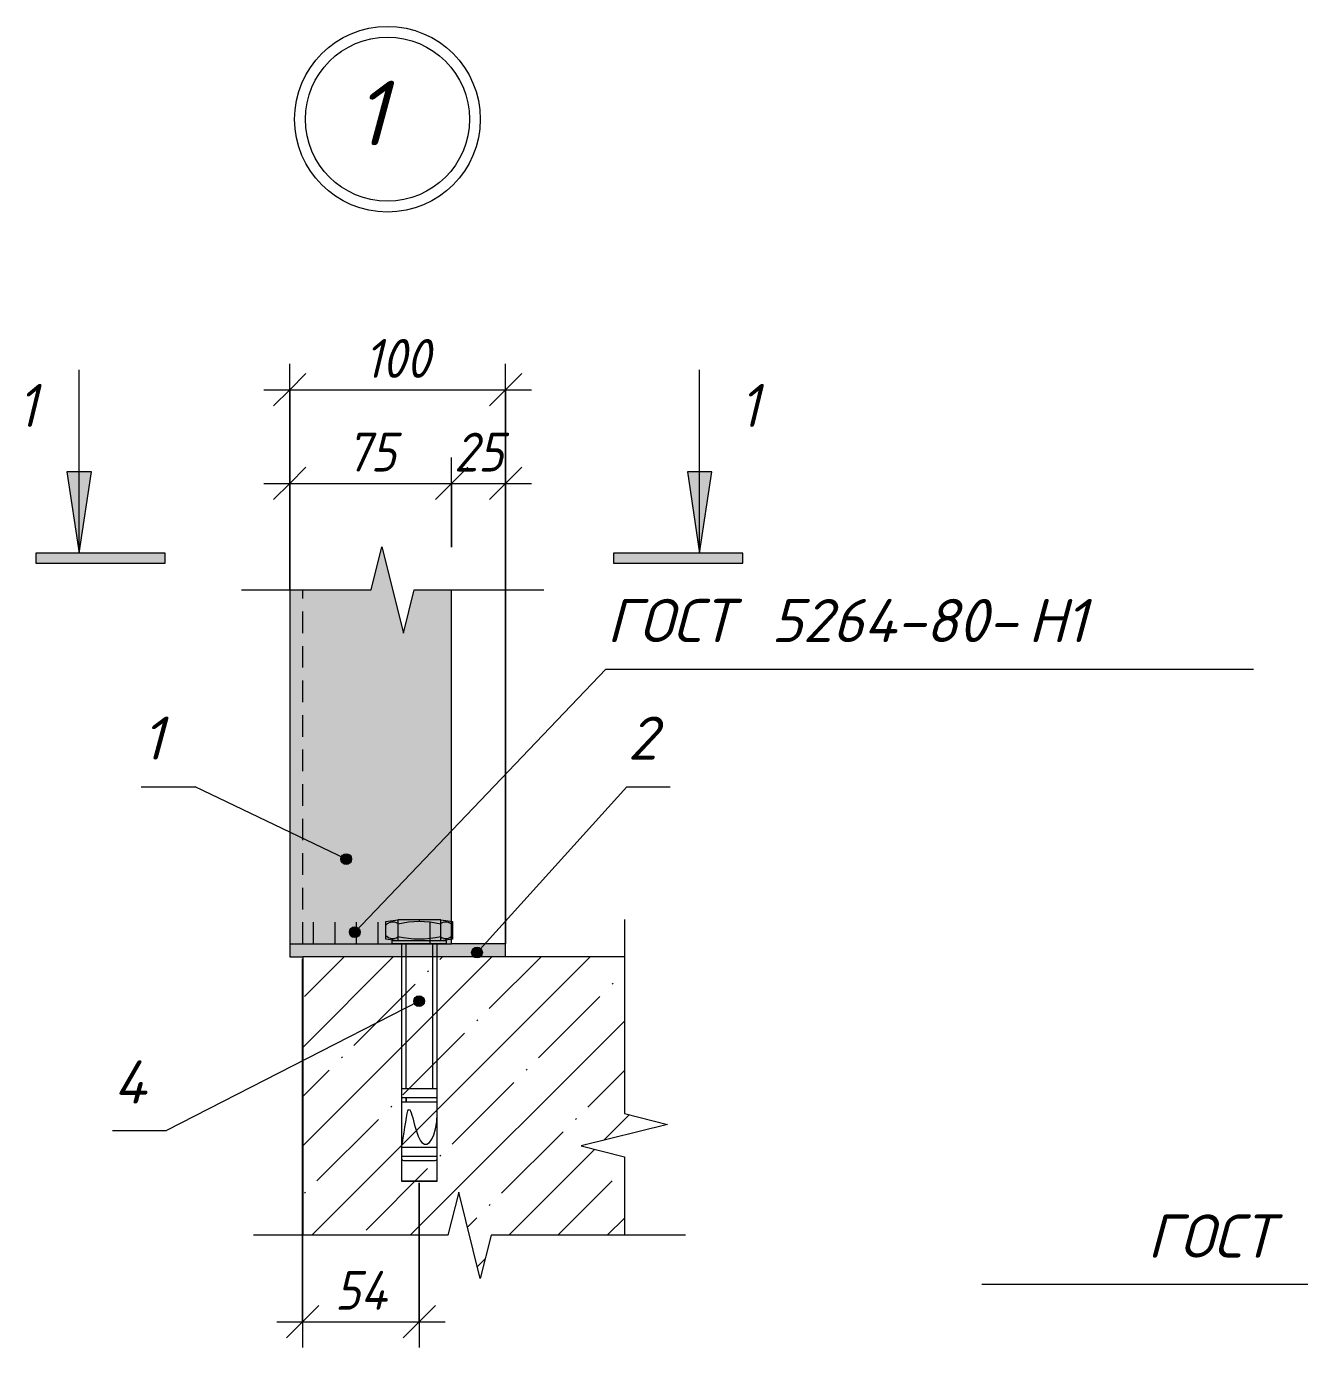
# Model space of a CAD drawing. Header units: millimetres. Extents: x 1214 to 43479, y -809 to 8550.
# Drawn here: x 39727 to 40317, y 4029 to 4641 of the extents above; entities that cross this region are included whole.
import ezdxf

# ---------------------------------------------------------------- set-up
doc = ezdxf.new("R2010")
doc.units = ezdxf.units.MM
doc.linetypes.add('200_ШТРИХ_ш1п0_6_', pattern=[16, 10, -6])
for name, color, linetype, lineweight in [('A-ANNO-DIMS', 7, 'Continuous', 9), ('A-ANNO-DIMS-10', 7, 'Continuous', 9), ('A-ANNO-NOTE', 7, 'Continuous', 9), ('A-DETL-1', 7, '200_ШТРИХ_ш1п0_6_', 5), ('A-DETL-2', 7, 'Continuous', 5), ('A-DETL-3', 7, 'Continuous', 20), ('A-DETL-GENF', 7, 'Continuous', 9), ('A-DETL-GENF-2', 7, 'Continuous', 5), ('G-ANNO-TEXT', 7, 'Continuous', 9)]:
    doc.layers.add(name, color=color, linetype=linetype, lineweight=lineweight)
doc.layers.add('A-DETL-GENF-1', color=7, linetype='Continuous', lineweight=9, true_color=0xffffff)
doc.styles.add('ISOCPEUR_B_I', font='', dxfattribs={"height": 30})
doc.styles.add('ISOCPEUR_I_1', font='isocpeui.ttf', dxfattribs={"width": 0.9, "height": 18})
doc.styles.add('ISOCPEUR_I_2', font='isocpeui.ttf', dxfattribs={"width": 0.9, "height": 20})
doc.styles.add('ISOCPEUR_I_6', font='isocpeui.ttf', dxfattribs={"height": 20})
doc.styles.get('ISOCPEUR_B_I').set_extended_font_data('ISOCPEUR', italic=True, bold=True)
doc.dimstyles.new('ISO-1_8_0_9К_СРЕДНИЙ', dxfattribs={"dimscale": 304.8, "dimtxt": 17.927661, "dimasz": 0.049213, "dimexe": 0.03937, "dimexo": 0, "dimgap": 0, "dimtad": 1, "dimdec": 0, "dimzin": 0, "dimdsep": 46, "dimtxsty": 'ISOCPEUR_I_1', "dimblk1": 'OBLIQUE', "dimblk2": 'OBLIQUE', "dimsah": 1, "dimcen": 0.09, "dimdle": 0.03937, "dimazin": 0, "dimtfac": 1, "dimtdec": 4, "dimtix": 1, "dimtmove": 0, "dimatfit": 3, "dimfxl": 1, "dimtvp": 1, "dimtolj": 1, "dimtzin": 0, "dimarcsym": 2})

# ---------------------------------------------------------------- blocks, each defined once
blk = doc.blocks.new('DET_Линия разрыва - Линия разрыва-17294155-АР1_Фахверк из 2-х уголков_Узлы_верх и низ развернуты')
at = {"layer": 'A-DETL-GENF'}
for p, q in [((-5, 20), (-10, 0)), ((5, -20), (-5, 20)), ((-10, 0), (-46.35, 0)), ((10, 0), (5, -20)), ((100, 0), (10, 0))]:
    blk.add_line(p, q, dxfattribs=at)
blk = doc.blocks.new('DET_Линия разрыва - Линия разрыва-V43-АР1_Фахверк из 2-х уголков_Узлы_верх и низ развернуты')
at = {"layer": 'A-DETL-GENF'}
for p, q in [((-5, 20), (-10, 0)), ((5, -20), (-5, 20)), ((-10, 0), (-100, 0)), ((10, 0), (5, -20)), ((100, 0), (10, 0))]:
    blk.add_line(p, q, dxfattribs=at)
blk = doc.blocks.new('DET_Линия разрыва - Линия разрыва-17294156-АР1_Фахверк из 2-х уголков_Узлы_верх и низ развернуты')
at = {"layer": 'A-DETL-GENF'}
for p, q in [((-5, 20), (-10, 0)), ((5, -20), (-5, 20)), ((-10, 0), (-70, 0)), ((10, 0), (5, -20)), ((70, 0), (10, 0))]:
    blk.add_line(p, q, dxfattribs=at)
blk = doc.blocks.new('DIMBLOCK260-АР1_Фахверк из 2-х уголков_Узлы_верх и низ развернуты')
at = {"layer": 'A-ANNO-DIMS-10'}
for p, q in [((39849.32, 4424.54), (39849.32, 4440.98)), ((39924.32, 4399.43), (39924.32, 4440.98)), ((39837.32, 4428.98), (39924.32, 4428.98)), ((39849.32, 4428.98), (39849.32, 4424.54)), ((39924.32, 4428.98), (39924.32, 4399.43))]:
    blk.add_line(p, q, dxfattribs=at)
at = {"layer": 'A-ANNO-DIMS-10', "lineweight": 20}
for p, q in [((39849.32, 4428.98), (39856.82, 4436.48)), ((39924.32, 4428.98), (39931.82, 4436.48)), ((39849.32, 4428.98), (39841.82, 4421.48)), ((39924.32, 4428.98), (39916.82, 4421.48))]:
    blk.add_line(p, q, dxfattribs=at)
at = {"layer": 'A-ANNO-DIMS-10', "color": 0, "insert": (39875.45, 4452.5), "char_height": 18, "width": 27.3052, "attachment_point": 1, "line_spacing_factor": 1.149209, "style": 'ISOCPEUR_I_1'}
blk.add_mtext('75', dxfattribs=at)
blk = doc.blocks.new('_Oblique')
at = {"color": 0, "linetype": 'ByBlock', "lineweight": -2}
blk.add_line((-0.5, -0.5), (0.5, 0.5), dxfattribs=at)
blk = doc.blocks.new('DIMBLOCK261-АР1_Фахверк из 2-х уголков_Узлы_верх и низ развернуты')
at = {"layer": 'A-ANNO-DIMS-10'}
for p, q in [((39924.32, 4399.43), (39924.32, 4440.98)), ((39949.32, 4215.61), (39949.32, 4440.98)), ((39924.32, 4428.98), (39961.32, 4428.98)), ((39924.32, 4428.98), (39924.32, 4399.43)), ((39949.32, 4428.98), (39949.32, 4215.61))]:
    blk.add_line(p, q, dxfattribs=at)
at = {"layer": 'A-ANNO-DIMS-10', "lineweight": 20}
for p, q in [((39924.32, 4428.98), (39931.82, 4436.48)), ((39949.32, 4428.98), (39956.82, 4436.48)), ((39924.32, 4428.98), (39916.82, 4421.48)), ((39949.32, 4428.98), (39941.82, 4421.48))]:
    blk.add_line(p, q, dxfattribs=at)
at = {"layer": 'A-ANNO-DIMS-10', "color": 0, "insert": (39925.45, 4452.5), "char_height": 18, "width": 27.3052, "attachment_point": 1, "line_spacing_factor": 1.149209, "style": 'ISOCPEUR_I_1'}
blk.add_mtext('25', dxfattribs=at)
blk = doc.blocks.new('DIMBLOCK262-АР1_Фахверк из 2-х уголков_Узлы_верх и низ развернуты')
at = {"layer": 'A-ANNO-DIMS-10'}
for p, q in [((39849.32, 4379.8), (39849.32, 4484.39)), ((39949.32, 4215.61), (39949.32, 4484.39)), ((39837.32, 4472.39), (39961.32, 4472.39)), ((39849.32, 4472.39), (39849.32, 4379.8)), ((39949.32, 4472.39), (39949.32, 4215.61))]:
    blk.add_line(p, q, dxfattribs=at)
at = {"layer": 'A-ANNO-DIMS-10', "lineweight": 20}
for p, q in [((39849.32, 4472.39), (39856.82, 4479.89)), ((39949.32, 4472.39), (39956.82, 4479.89)), ((39849.32, 4472.39), (39841.82, 4464.89)), ((39949.32, 4472.39), (39941.82, 4464.89))]:
    blk.add_line(p, q, dxfattribs=at)
at = {"layer": 'A-ANNO-DIMS-10', "color": 0, "insert": (39883.98, 4495.9), "char_height": 18, "width": 36.8207, "attachment_point": 1, "line_spacing_factor": 1.149209, "style": 'ISOCPEUR_I_1'}
blk.add_mtext('100', dxfattribs=at)
blk = doc.blocks.new('DIMBLOCK263-АР1_Фахверк из 2-х уголков_Узлы_верх и низ развернуты')
at = {"layer": 'A-ANNO-DIMS-10'}
for p, q in [((39855.32, 4208.63), (39855.32, 4028.54)), ((39855.32, 4040.54), (39855.32, 4208.63)), ((39909.32, 4104.91), (39909.32, 4028.54)), ((39909.32, 4040.54), (39909.32, 4104.91)), ((39843.32, 4040.54), (39921.32, 4040.54))]:
    blk.add_line(p, q, dxfattribs=at)
at = {"layer": 'A-ANNO-DIMS-10', "lineweight": 20}
for p, q in [((39855.32, 4040.54), (39862.82, 4048.04)), ((39909.32, 4040.54), (39916.82, 4048.04)), ((39855.32, 4040.54), (39847.82, 4033.04)), ((39909.32, 4040.54), (39901.82, 4033.04))]:
    blk.add_line(p, q, dxfattribs=at)
at = {"layer": 'A-ANNO-DIMS-10', "color": 0, "insert": (39870.26, 4064.05), "char_height": 18, "width": 28.9601, "attachment_point": 1, "line_spacing_factor": 1.149209, "style": 'ISOCPEUR_I_1'}
blk.add_mtext('54', dxfattribs=at)
blk = doc.blocks.new('_AT__Текстовая выноска1 - _AT__Текстовая выноска 2-25057221-АР1_Фахверк из 2-х уголков_Узлы_верх и низ развернуты')
at = {"layer": 'A-ANNO-NOTE'}
blk.add_line((0, 0), (30, 0), dxfattribs=at)
blk = doc.blocks.new('_AT__Текстовая выноска1 - _AT__Текстовая выноска 2-25057224-АР1_Фахверк из 2-х уголков_Узлы_верх и низ развернуты')
at = {"layer": 'A-ANNO-NOTE'}
blk.add_line((0, 0), (2, 0), dxfattribs=at)
blk = doc.blocks.new('_AT__Текстовая выноска1 - _AT__Текстовая выноска 2-25057214-АР1_Фахверк из 2-х уголков_Узлы_верх и низ развернуты')
at = {"layer": 'A-ANNO-NOTE'}
blk.add_line((0, 0), (2.5, 0), dxfattribs=at)
blk = doc.blocks.new('_AT__Текстовая выноска1 - _AT__Текстовая выноска 2-25057215-АР1_Фахверк из 2-х уголков_Узлы_верх и низ развернуты')
at = {"layer": 'A-ANNO-NOTE'}
blk.add_line((0, 0), (30, 0), dxfattribs=at)

msp = doc.modelspace()

# ---------------------------------------------------------------- hatches: boundary and pattern name
at = {"layer": 'A-ANNO-NOTE'}
h = msp.add_hatch(color=256, dxfattribs=at)
edge = h.paths.add_edge_path(flags=0)
edge.add_arc((39875.48122, 4254.89864), 2.5, 0, 360)
h = msp.add_hatch(color=256, dxfattribs=at)
edge = h.paths.add_edge_path(flags=0)
edge.add_arc((39879.44985, 4221.0147), 2.5, 0, 360)
h = msp.add_hatch(color=256, dxfattribs=at)
edge = h.paths.add_edge_path(flags=0)
edge.add_arc((39936.08095, 4211.56488), 2.5, 0, 360)
h = msp.add_hatch(color=256, dxfattribs=at)
edge = h.paths.add_edge_path(flags=0)
edge.add_arc((39909.25059, 4189.06194), 2.5, 0, 360)
at = {"layer": 'A-DETL-GENF'}
for points in [[(39751.78818, 4396.69132), (39757.44598, 4434.41002), (39746.13037, 4434.41002), (39747.61062, 4424.54169)], [(40039.1768, 4396.69132), (40044.83461, 4434.41002), (40033.51899, 4434.41002)], [(39757.44598, 4392.00361), (39791.66494, 4392.00361), (39791.66494, 4396.69132), (39731.78818, 4396.69132), (39731.78818, 4392.00361), (39752.49133, 4392.00361)], [(40024.32483, 4392.00361), (40059.1768, 4392.00361), (40059.1768, 4396.69132), (39999.30003, 4396.69132), (39999.30003, 4392.00361)]]:
    msp.add_hatch(color=256, dxfattribs=at).paths.add_polyline_path(points, flags=0)
at = {"layer": 'A-DETL-GENF-1'}
for points in [[(39849.32483, 4215.60528), (39924.32483, 4215.60528), (39924.32483, 4379.62422), (39907.03281, 4379.62422), (39902.03281, 4359.62422), (39892.03281, 4399.62422), (39887.03281, 4379.62422), (39849.32483, 4379.62422), (39849.32483, 4359.62422)], [(39924.32483, 4209.60528), (39949.32483, 4209.60528), (39949.32483, 4215.60528), (39849.32483, 4215.60528), (39849.32483, 4209.60528), (39855.32483, 4209.60528)]]:
    msp.add_hatch(color=256, dxfattribs=at).paths.add_polyline_path(points, flags=0)
at = {"layer": 'A-DETL-GENF-2'}
h = msp.add_hatch(dxfattribs=at)
h.set_pattern_fill('FP_1', color=256, style=0, pattern_type=2)
h.set_pattern_definition([(45, (36600.08, 0), (-22.80985, 22.80985), []), (45, (36622.89, 0), (-22.80985, 22.80985), [40.322, -8.064, 0.671, -7.394])])
h.paths.add_polyline_path([(39937.59093, 4060.60528), (39942.59093, 4080.60528), (40004.32483, 4080.60528), (40004.32483, 4116.95836), (39984.32483, 4121.95836), (40024.32483, 4131.95836), (40004.32483, 4136.95836), (40004.32483, 4209.60528), (39855.32483, 4209.60528), (39855.32483, 4080.60528), (39922.59093, 4080.60528), (39927.59093, 4100.60528), (39932.59093, 4080.60528)], flags=0)

# ---------------------------------------------------------------- linework, layer by layer
at = {"layer": 'A-ANNO-NOTE'}
for p, q in [((39879.44985, 4221.0147), (39995.7483, 4342.91923)), ((39875.48122, 4254.89864), (39805.46437, 4288.43934)), ((39936.08095, 4211.56488), (40005.46437, 4288.43934)), ((39909.25059, 4189.06194), (39792.30738, 4129.0553))]:
    msp.add_line(p, q, dxfattribs=at)
for centre in [(39875.48122, 4254.89864), (39879.44985, 4221.0147), (39936.08095, 4211.56488), (39909.25059, 4189.06194)]:
    msp.add_circle(centre, 2.5, dxfattribs=at)
at = {"layer": 'A-DETL-1'}
msp.add_line((39855.32483, 4215.60528), (39855.32483, 4379.62422), dxfattribs=at)
at = {"layer": 'A-DETL-2'}
for p, q in [((39751.78818, 4396.69132), (39751.78818, 4481.69132)), ((40039.1768, 4396.69132), (40039.1768, 4481.69132)), ((39746.13037, 4434.41002), (39751.78818, 4396.69132)), ((39757.44598, 4434.41002), (39746.13037, 4434.41002)), ((39751.78818, 4396.69132), (39757.44598, 4434.41002)), ((40044.83461, 4434.41002), (40033.51899, 4434.41002)), ((40033.51899, 4434.41002), (40039.1768, 4396.69132)), ((40039.1768, 4396.69132), (40044.83461, 4434.41002)), ((39731.78818, 4396.69132), (39731.78818, 4392.00361)), ((39751.78818, 4396.69132), (39731.78818, 4396.69132)), ((39791.66494, 4396.69132), (39751.78818, 4396.69132)), ((39791.66494, 4392.00361), (39791.66494, 4396.69132)), ((40039.1768, 4396.69132), (39999.30003, 4396.69132)), ((39999.30003, 4396.69132), (39999.30003, 4392.00361)), ((40059.1768, 4396.69132), (40039.1768, 4396.69132)), ((40059.1768, 4392.00361), (40059.1768, 4396.69132)), ((39731.78818, 4392.00361), (39791.66494, 4392.00361)), ((39999.30003, 4392.00361), (40059.1768, 4392.00361)), ((39849.32483, 4379.62422), (39849.32483, 4215.60528)), ((39924.32483, 4215.60528), (39924.32483, 4379.62422)), ((39860.32483, 4215.60528), (39860.32483, 4225.60528)), ((39870.32483, 4215.60528), (39870.32483, 4225.60528)), ((39880.32483, 4215.60528), (39880.32483, 4225.60528)), ((39890.32483, 4215.60528), (39890.32483, 4225.60528)), ((39893.91691, 4226.00323), (39899.40551, 4226.77208)), ((39893.91691, 4217.80994), (39893.91691, 4226.00323)), ((39919.24415, 4226.78955), (39899.40551, 4226.78955)), ((39899.40551, 4226.78955), (39899.40551, 4217.04109)), ((39909.32483, 4226.78955), (39909.32483, 4225.91423)), ((39914.32483, 4215.60528), (39914.32483, 4225.6215)), ((39919.24415, 4217.04109), (39919.24415, 4226.78955)), ((39919.24415, 4226.77208), (39924.73276, 4226.00323)), ((39924.32483, 4215.60528), (39924.32483, 4225.60528)), ((39924.73276, 4226.00323), (39924.73276, 4217.80994)), ((39849.32483, 4215.60528), (39849.32483, 4209.60528)), ((39849.32483, 4215.60528), (39924.32483, 4215.60528)), ((39892.06995, 4215.60528), (39899.06995, 4215.60528)), ((39899.40551, 4217.04109), (39893.91691, 4217.80994)), ((39921.99952, 4217.04109), (39896.65015, 4217.04109)), ((39896.65015, 4217.04109), (39896.65015, 4215.60528)), ((39921.99952, 4215.60528), (39896.65015, 4215.60528)), ((39919.24415, 4217.04109), (39899.40551, 4217.04109)), ((39901.05873, 4215.60528), (39901.05873, 4105.60528)), ((39903.16717, 4215.60528), (39903.16717, 4148.54759)), ((39903.78125, 4215.60528), (39905.82398, 4215.60528)), ((39915.48249, 4215.60528), (39915.48249, 4148.54759)), ((39917.59093, 4105.60528), (39917.59093, 4215.60528)), ((39924.73276, 4217.80994), (39919.24415, 4217.04109)), ((39921.99952, 4215.60528), (39921.99952, 4217.04109)), ((39949.32483, 4215.60528), (39924.32483, 4215.60528)), ((39949.32483, 4209.60528), (39949.32483, 4215.60528)), ((39849.32483, 4209.60528), (39855.32483, 4209.60528)), ((39901.05873, 4148.54759), (39917.59093, 4148.54759)), ((39901.05873, 4144.41454), (39917.59093, 4144.41454)), ((39901.05873, 4142.34802), (39917.59093, 4142.34802)), ((39903.12526, 4144.41454), (39903.12526, 4142.34802)), ((39903.21398, 4144.41454), (39903.21398, 4142.34802)), ((39901.05873, 4121.38509), (39917.59093, 4121.38509)), ((39901.05873, 4117.25204), (39917.59093, 4117.25204)), ((39902.03066, 4115.18551), (39916.619, 4115.18551)), ((39917.59093, 4105.60528), (39901.05873, 4105.60528)), ((39901.05873, 4105.60528), (39917.59093, 4105.60528))]:
    msp.add_line(p, q, dxfattribs=at)
for radius in [43, 38]:
    msp.add_circle((39894.59236, 4597.75032), radius, dxfattribs=at)
for centre, radius, start, end in [((39897.04576, 4221.48261), 4.22871, 56.08031185, 137.72360384), ((39909.32483, 4183.06653), 42.8477, 76.61449587, 103.38550413), ((39921.6039, 4221.48261), 4.22871, 42.27639616, 123.91968816), ((39897.04576, 4222.34803), 4.22871, 222.27639615, 303.91968815), ((39909.32483, 4260.76411), 42.8477, 256.61449587, 283.38550413), ((39921.6039, 4222.34803), 4.22871, 236.08031184, 317.72360384), ((39902.23933, 4116.54548), 1.37588, 210.89948546, 261.27655106), ((39916.41033, 4116.54548), 1.37588, 278.72344894, 329.10051461)]:
    msp.add_arc(centre, radius, start, end, dxfattribs=at)
msp.add_open_spline([(39901.05873, 4121.38509), (39902.23857, 4126.10173), (39904.70052, 4151.56022), (39908.46159, 4114.08809), (39917.59093, 4126.07587), (39917.59093, 4137.07388)], degree=3, knots=[3.947127755, 3.947127755, 3.947127755, 3.947127755, 10.095996178, 20.129436715, 28.583815858, 28.583815858, 28.583815858, 28.583815858], dxfattribs=at)
at = {"layer": 'A-DETL-3'}
for p, q in [((40004.32483, 4209.60528), (39855.32483, 4209.60528)), ((39855.32483, 4209.60528), (39855.32483, 4080.60528))]:
    msp.add_line(p, q, dxfattribs=at)

# ---------------------------------------------------------------- block references
at = {"layer": 'A-ANNO-NOTE', "xscale": 10, "yscale": 10, "zscale": 10}
for name, p in [('_AT__Текстовая выноска1 - _AT__Текстовая выноска 2-25057221-АР1_Фахверк из 2-х уголков_Узлы_верх и низ развернуты', (39995.7483, 4342.91923)), ('_AT__Текстовая выноска1 - _AT__Текстовая выноска 2-25057214-АР1_Фахверк из 2-х уголков_Узлы_верх и низ развернуты', (39780.46437, 4288.43934)), ('_AT__Текстовая выноска1 - _AT__Текстовая выноска 2-25057224-АР1_Фахверк из 2-х уголков_Узлы_верх и низ развернуты', (40005.46437, 4288.43934)), ('_AT__Текстовая выноска1 - _AT__Текстовая выноска 2-25057214-АР1_Фахверк из 2-х уголков_Узлы_верх и низ развернуты', (39767.30738, 4129.0553))]:
    msp.add_blockref(name, p, dxfattribs=at)
at = {"layer": 'A-ANNO-NOTE', "xscale": 10, "yscale": 10, "zscale": 10, "rotation": 180}
msp.add_blockref('_AT__Текстовая выноска1 - _AT__Текстовая выноска 2-25057215-АР1_Фахверк из 2-х уголков_Узлы_верх и низ развернуты', (40469.8505, 4057.69222), dxfattribs=at)
at = {"layer": 'A-DETL-GENF'}
for name, p, rotation in [('DET_Линия разрыва - Линия разрыва-17294156-АР1_Фахверк из 2-х уголков_Узлы_верх и низ развернуты', (39897.03281, 4379.62422), 180), ('DET_Линия разрыва - Линия разрыва-17294155-АР1_Фахверк из 2-х уголков_Узлы_верх и низ развернуты', (40004.32483, 4126.95836), 89.9999999999999)]:
    msp.add_blockref(name, p, dxfattribs=dict(at, rotation=rotation))
msp.add_blockref('DET_Линия разрыва - Линия разрыва-V43-АР1_Фахверк из 2-х уголков_Узлы_верх и низ развернуты', (39932.59093, 4080.60528), dxfattribs=at)

# ---------------------------------------------------------------- texts
at = {"layer": 'A-ANNO-NOTE', "char_height": 20, "attachment_point": 1, "style": 'ISOCPEUR_I_6'}
for s, insert, width in [('ГОСТ', (39996.15848, 4375.44603), 76.962), (' 5264-80-', (40059.65848, 4375.44603), 159.5358125), ('\\fISOCPEUR|b0|i1|c204|p34|;Н', (40191.28868, 4375.44603), 20.843875), ('\\fISOCPEUR|b0|i1|c204|p34|;1', (40208.4866, 4375.44603), 12.827), ('\\fISOCPEUR|b0|i1|c204|p34|;1', (39780.87455, 4320.96615), 12.827), ('\\fISOCPEUR|b0|i1|c204|p34|;2', (40005.87455, 4320.96615), 17.637125), ('\\fISOCPEUR|b0|i1|c204|p34|;4', (39767.71756, 4161.5821), 20.843875), ('ГОСТ', (40246.54032, 4090.21902), 76.962)]:
    msp.add_mtext(s, dxfattribs=dict(at, insert=insert, width=width))
at = {"layer": 'G-ANNO-TEXT', "attachment_point": 1}
for s, insert, char_height, width, style in [('\\fISOCPEUR|b1|i1|c204|p34|;1', (39879.22092, 4615.60977), 30, 19.2405, 'ISOCPEUR_B_I'), ('\\fISOCPEUR|b0|i1|c204|p34|;\\W.9;1', (39723.3209, 4475.12658), 20, 11.5443, 'ISOCPEUR_I_2'), ('\\fISOCPEUR|b0|i1|c204|p34|;\\W.9;1', (40057.84042, 4475.12658), 20, 11.5443, 'ISOCPEUR_I_2')]:
    msp.add_mtext(s, dxfattribs=dict(at, insert=insert, char_height=char_height, width=width, style=style))

# ---------------------------------------------------------------- dimensions: what is measured, and where the dimension line sits
at = {"layer": 'A-ANNO-DIMS'}
for base, p1, p2, override, picture, middle in [((39949.32483, 4472.38594), (39849.32483, 4379.7957), (39949.32483, 4215.60528), {"dimpost": '<>', "dimfxl": 192.245925}, 'DIMBLOCK262-АР1_Фахверк из 2-х уголков_Узлы_верх и низ развернуты', (39899.32483, 4481.38594)), ((39924.32483, 4428.98032), (39849.32483, 4424.54169), (39924.32483, 4399.43408), {"dimpost": '<>', "dimfxl": 79.091036}, 'DIMBLOCK260-АР1_Фахверк из 2-х уголков_Узлы_верх и низ развернуты', (39886.82483, 4438.09623)), ((39949.32483, 4428.98032), (39924.32483, 4399.43408), (39949.32483, 4215.60528), {"dimpost": '<>', "dimfxl": 185.520965}, 'DIMBLOCK261-АР1_Фахверк из 2-х уголков_Узлы_верх и низ развернуты', (39936.82483, 4437.98032)), ((39909.32483, 4040.53522), (39855.32483, 4208.62902), (39909.32483, 4104.90807), {"dimpost": '<>', "dimfxl": 116.93603}, 'DIMBLOCK263-АР1_Фахверк из 2-х уголков_Узлы_верх и низ развернуты', (39882.32483, 4049.53522))]:
    dim = msp.add_linear_dim(base=base, p1=p1, p2=p2, dimstyle='ISO-1_8_0_9К_СРЕДНИЙ', override=override, dxfattribs=at)
    dim.commit()
    dim.dimension.update_dxf_attribs({"geometry": picture, "text_midpoint": middle})

doc.saveas('drawing.dxf')
